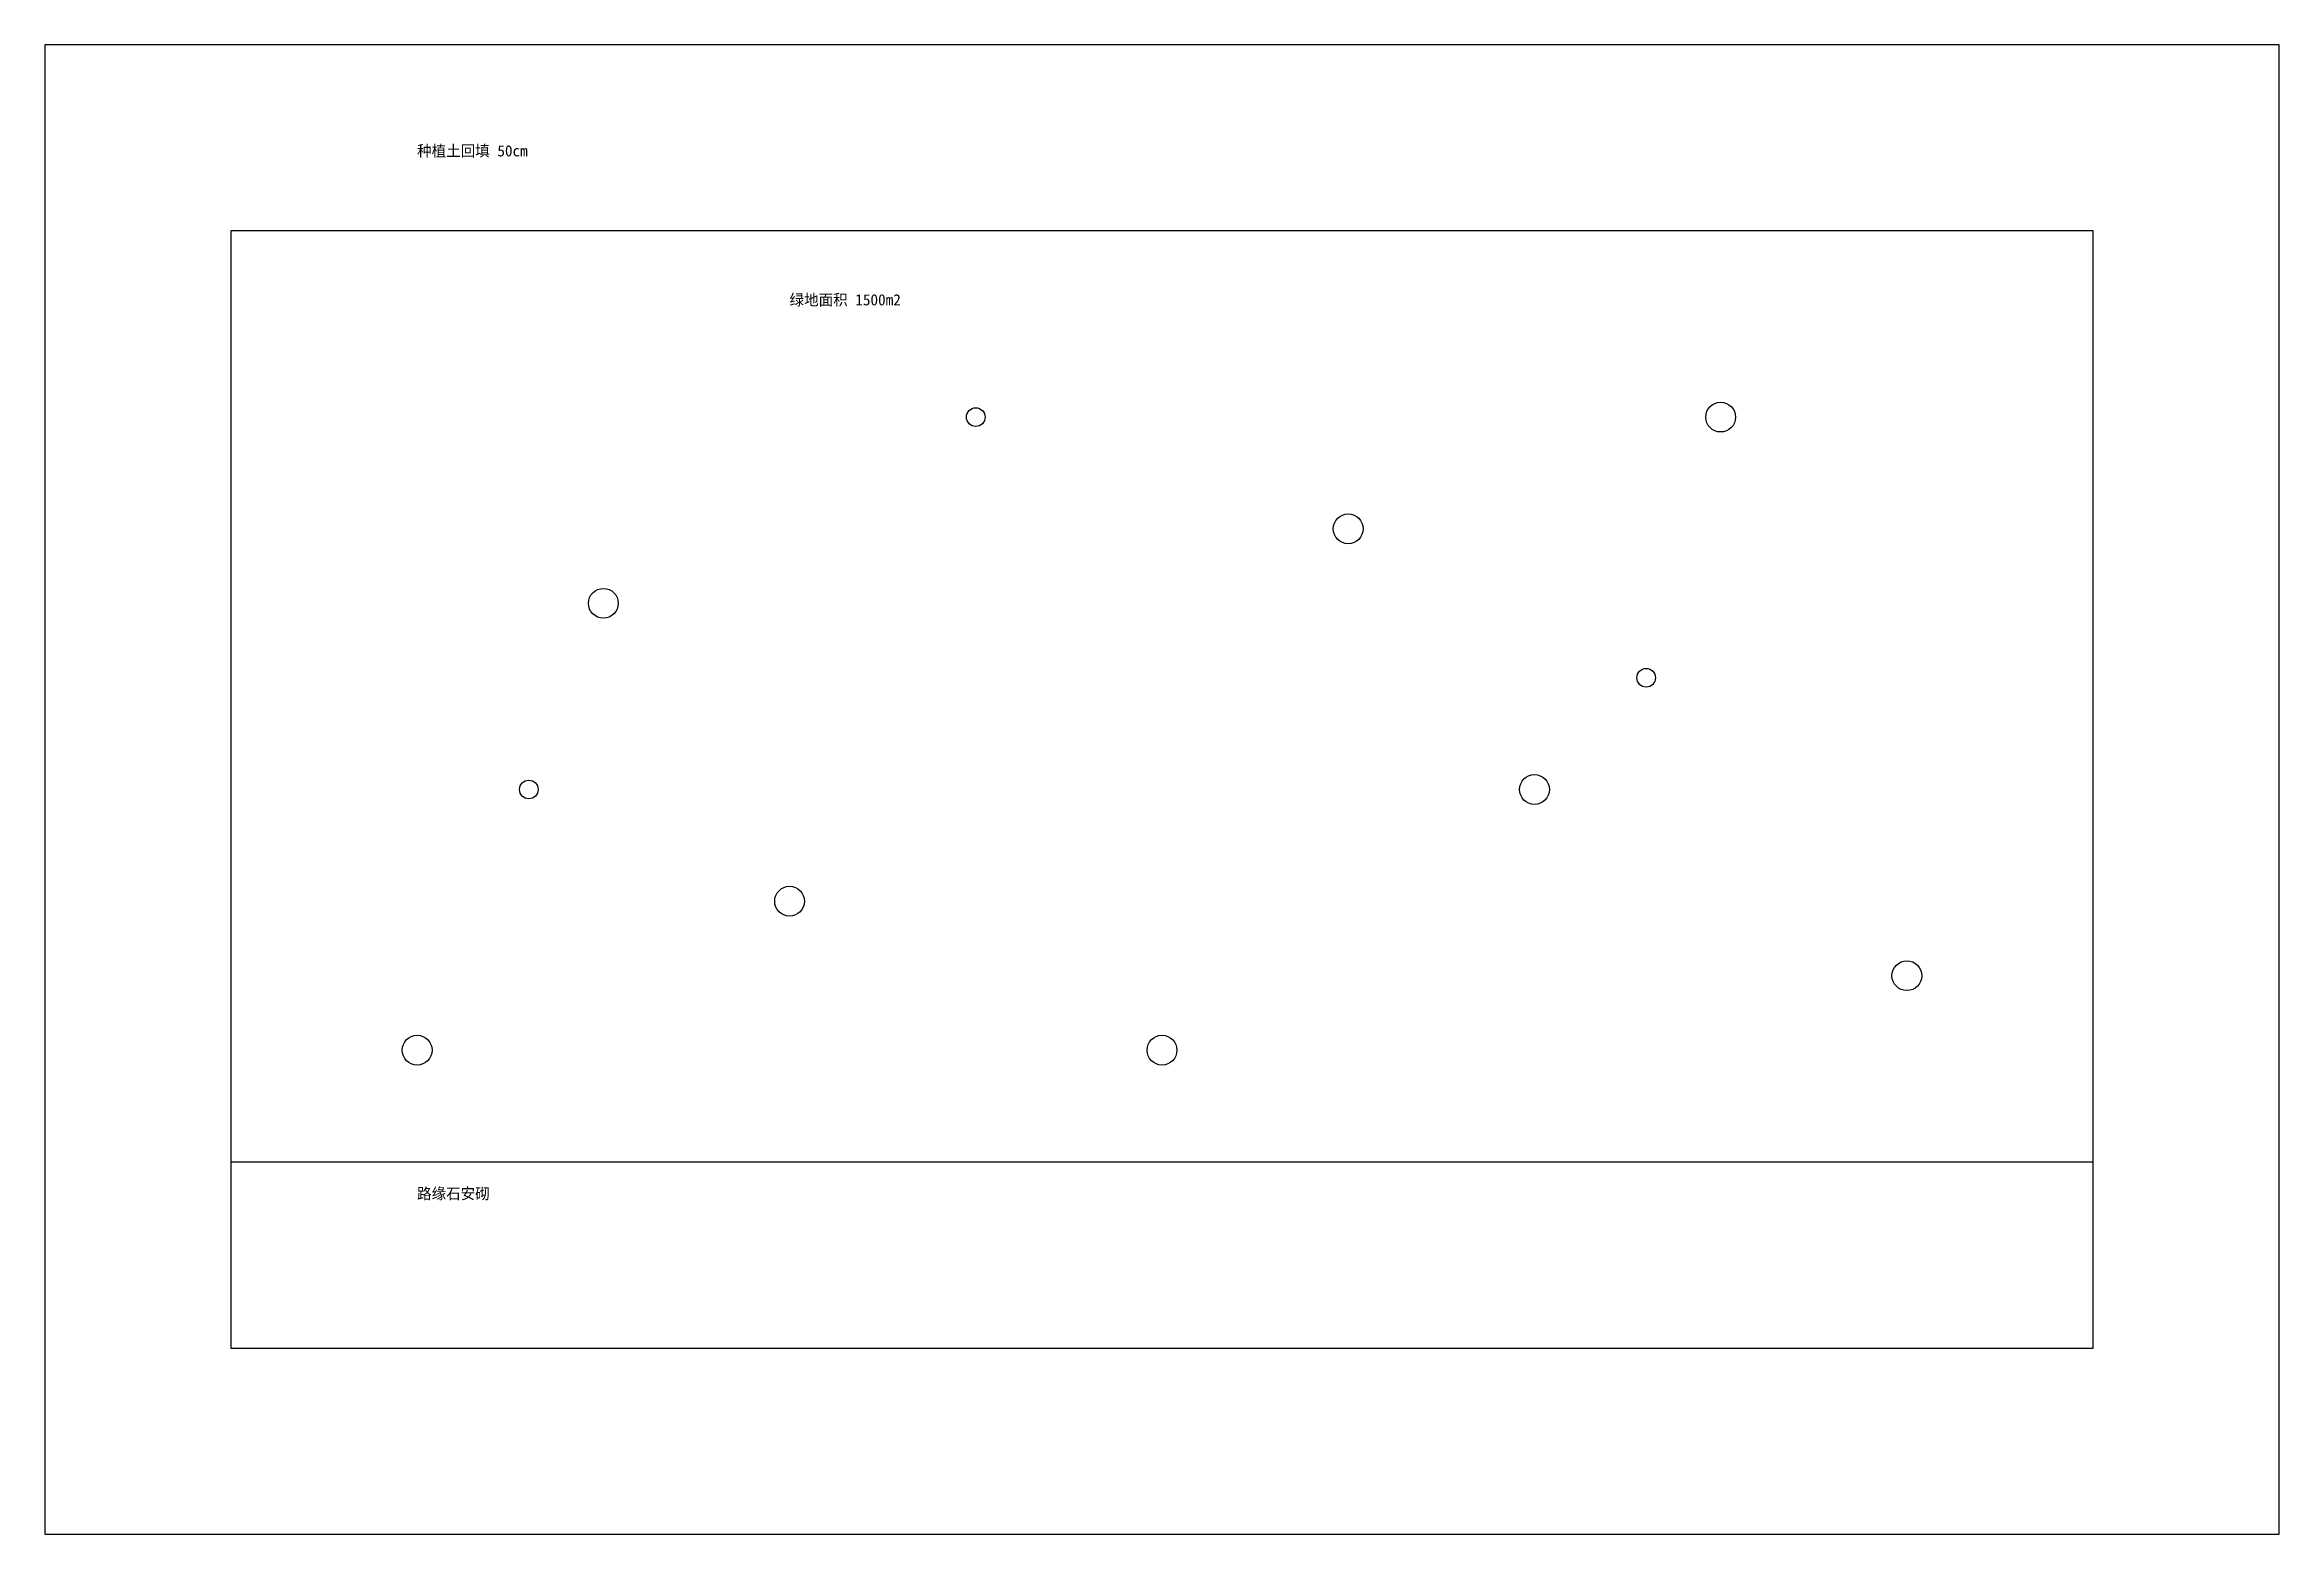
# Model space of a CAD drawing. Header units: millimetres. Extents: x -5000 to 55000, y -5000 to 35000.
import ezdxf

# ---------------------------------------------------------------- set-up
doc = ezdxf.new("R2010")
doc.units = ezdxf.units.MM

# ---------------------------------------------------------------- blocks, each defined once
blk = doc.blocks.new('乔木-国槐')
blk.add_circle((0, 0), 400)
blk = doc.blocks.new('乔木-银杏')
blk.add_circle((0, 0), 400)
blk = doc.blocks.new('灌木-紫叶小檗')
blk.add_circle((0, 0), 250)

msp = doc.modelspace()

# ---------------------------------------------------------------- linework, layer by layer
at = {"layer": '园路'}
msp.add_lwpolyline([(0, 5000), (50000, 5000)], dxfattribs=at)
at = {"layer": '图框'}
msp.add_lwpolyline([(-5000, -5000), (55000, -5000), (55000, 35000), (-5000, 35000)], close=True, dxfattribs=at)
at = {"layer": '绿地'}
msp.add_lwpolyline([(0, 0), (50000, 0), (50000, 30000), (0, 30000)], close=True, dxfattribs=at)

# ---------------------------------------------------------------- block references
at = {"layer": '苗木'}
for name, p in [('灌木-紫叶小檗', (20000, 25000)), ('乔木-银杏', (40000, 25000)), ('乔木-银杏', (30000, 22000)), ('乔木-银杏', (10000, 20000)), ('灌木-紫叶小檗', (38000, 18000)), ('灌木-紫叶小檗', (8000, 15000)), ('乔木-国槐', (35000, 15000)), ('乔木-国槐', (15000, 12000)), ('乔木-国槐', (45000, 10000)), ('乔木-国槐', (5000, 8000)), ('乔木-国槐', (25000, 8000))]:
    msp.add_blockref(name, p, dxfattribs=at)

# ---------------------------------------------------------------- texts
for s, p in [('种植土回填 50cm', (5000, 32000)), ('绿地面积 1500m2', (15000, 28000)), ('路缘石安砌', (5000, 4000))]:
    msp.add_text(s, height=300).set_placement(p)

doc.saveas('drawing.dxf')
